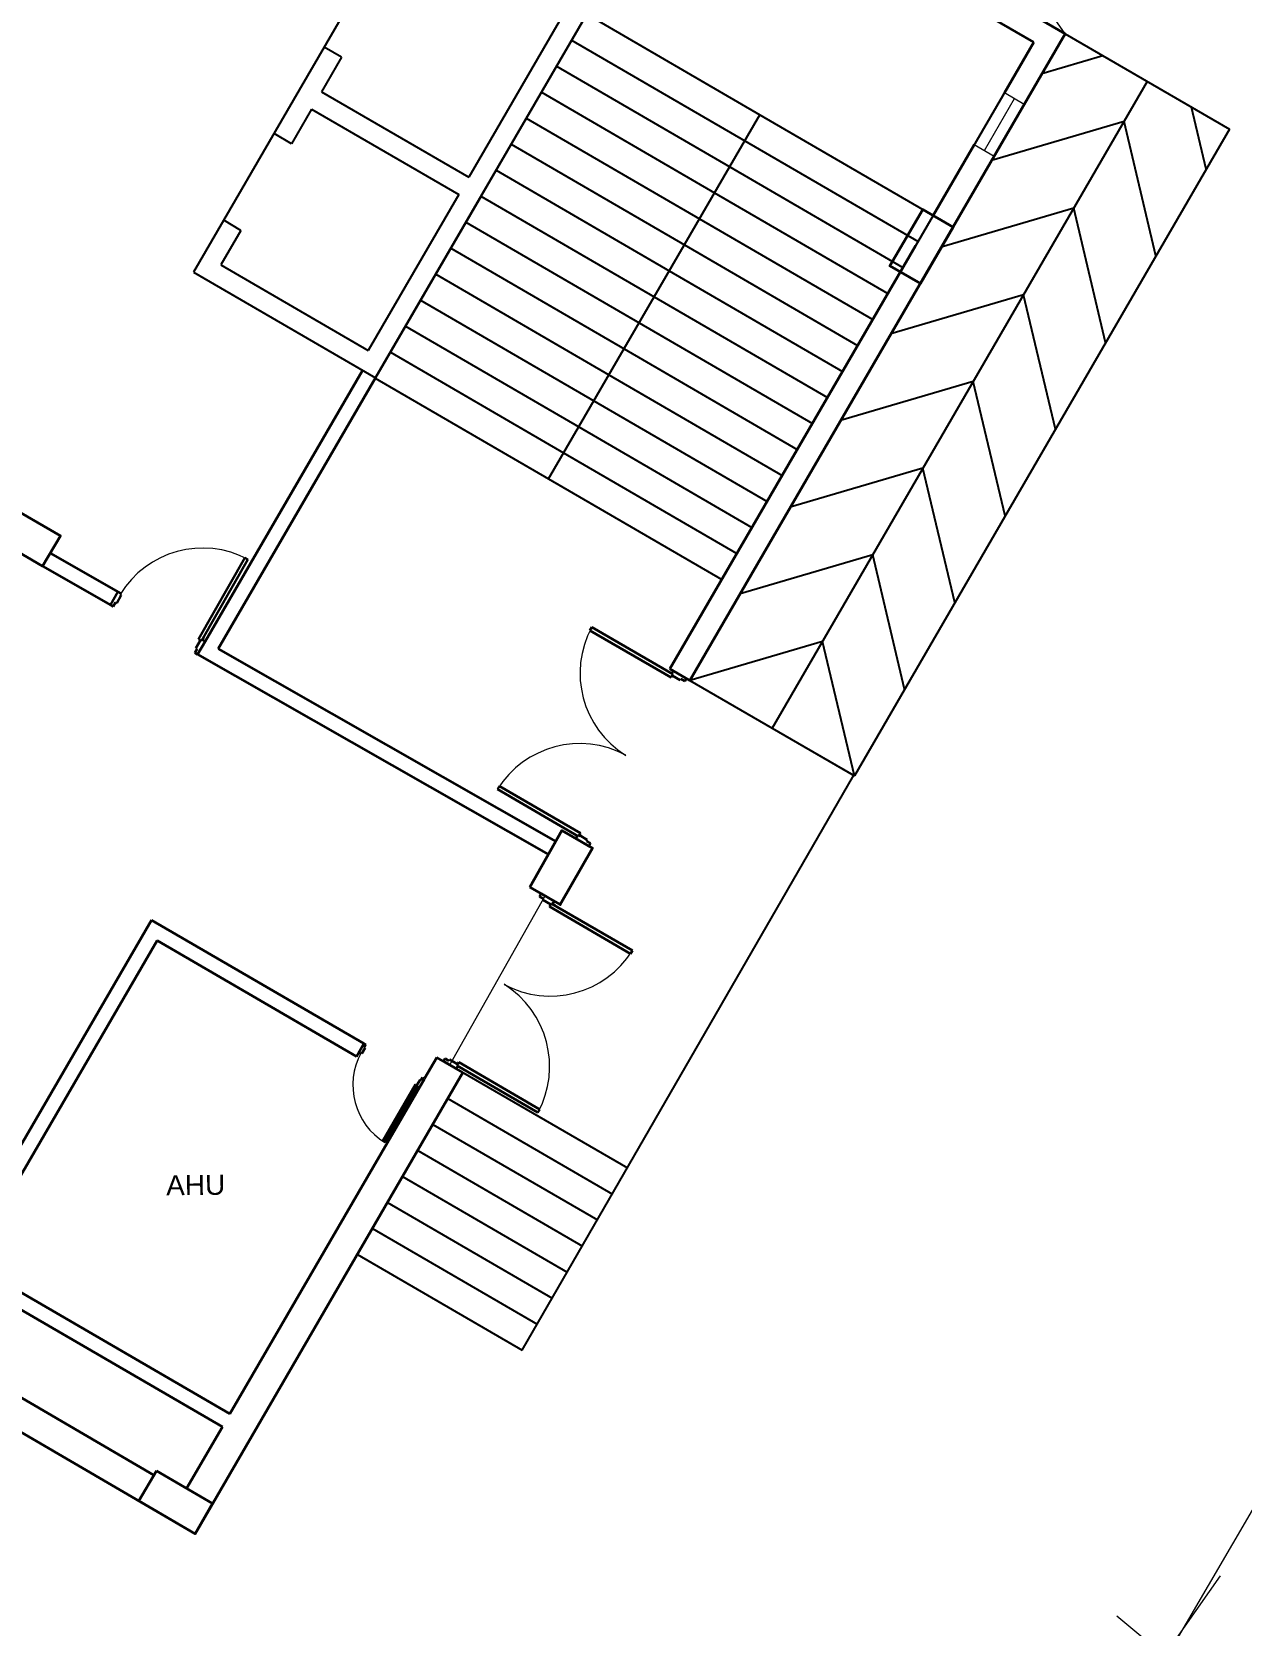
# Model space of a CAD drawing. Header units: millimetres. Extents: x 3079 to 579737, y 1565 to 1161826.
# Drawn here: x 189621 to 201703, y 1069482 to 1085392 of the extents above; entities that cross this region are included whole.
import ezdxf

# ---------------------------------------------------------------- set-up
doc = ezdxf.new("R2010")
doc.units = ezdxf.units.MM
for name, color, linetype, lineweight in [('1', 7, 'Continuous', 35), ('A_COL', 250, 'Continuous', 40), ('A_ELE1', 250, 'Continuous', 20), ('A_WIN-DOR', 250, 'Continuous', 30), ('IG-Area', 250, 'Continuous', 30), ('TWOWHEELER', 250, 'Continuous', 9), ('WINDOW', 252, 'Continuous', 15)]:
    doc.layers.add(name, color=color, linetype=linetype, lineweight=lineweight)
doc.layers.add('TREES', color=72, linetype='Continuous', lineweight=5, transparency=0.05)
doc.styles.get("Standard").update_dxf_attribs({"font": 'arial.ttf'})

msp = doc.modelspace()

# ---------------------------------------------------------------- linework, layer by layer
for p, q in [((193345, 1086625), (192290, 1084809)), ((195161, 1085570), (193050, 1081937)), ((194106, 1083754), (195161, 1085570)), ((194887, 1085497), (193983, 1083941)), ((192714, 1085141), (192541, 1085241)), ((199934, 1085373), (196189, 1078920)), ((196509, 1079927), (199599, 1085245)), ((199938, 1085371), (201578, 1084420)), ((192714, 1085141), (192513, 1084795)), ((200313, 1085153), (199703, 1084974)), ((192290, 1084809), (191235, 1082993)), ((192513, 1084795), (193983, 1083941)), ((200756, 1084896), (197011, 1078443)), ((192413, 1084622), (192212, 1084276)), ((192413, 1084622), (193883, 1083768)), ((201345, 1084021), (201198, 1084640)), ((194779, 1080932), (196889, 1084564)), ((196889, 1084564), (198619, 1083559)), ((200525, 1084497), (199201, 1084109)), ((200843, 1083156), (200525, 1084497)), ((192212, 1084276), (192039, 1084377)), ((196739, 1084304), (198468, 1083299)), ((201578, 1084420), (197832, 1077967)), ((196588, 1084045), (198317, 1083040)), ((196437, 1083785), (198167, 1082781)), ((193883, 1083768), (192978, 1082212)), ((193051, 1081938), (194106, 1083754)), ((194106, 1083754), (193051, 1081938)), ((200023, 1083633), (198699, 1083245)), ((200341, 1082291), (200023, 1083633)), ((191709, 1083411), (191537, 1083512)), ((196287, 1083526), (198016, 1082521)), ((191709, 1083411), (191509, 1083066)), ((196136, 1083267), (197865, 1082262)), ((191235, 1082993), (193051, 1081938)), ((191509, 1083066), (192978, 1082212)), ((195985, 1083007), (197714, 1082003)), ((195834, 1082748), (197564, 1081743)), ((199521, 1082768), (198197, 1082380)), ((199839, 1081427), (199521, 1082768)), ((195684, 1082488), (197413, 1081484)), ((195533, 1082229), (197262, 1081224)), ((195382, 1081970), (197112, 1080965)), ((199019, 1081903), (197695, 1081515)), ((199338, 1080562), (199019, 1081903)), ((195232, 1081710), (196961, 1080706)), ((195081, 1081451), (196810, 1080446)), ((194930, 1081192), (196659, 1080187)), ((194779, 1080932), (196509, 1079927)), ((198517, 1081038), (197193, 1080650)), ((198836, 1079697), (198517, 1081038)), ((198015, 1080173), (196691, 1079785)), ((198334, 1078832), (198015, 1080173)), ((197513, 1079308), (196189, 1078920)), ((197832, 1077967), (197513, 1079308)), ((196189, 1078920), (197833, 1077966)), ((196189, 1078920), (197828, 1077973)), ((194515, 1072237), (197828, 1077973)), ((193924, 1075006), (195568, 1074054)), ((193774, 1074747), (195418, 1073794)), ((193623, 1074487), (195267, 1073535)), ((193473, 1074228), (195117, 1073275)), ((193322, 1073968), (194966, 1073015)), ((193172, 1073709), (194816, 1072756)), ((193022, 1073449), (194665, 1072496)), ((192871, 1073190), (194515, 1072237))]:
    msp.add_line(p, q)
at = {"ltscale": 0.25}
for p, q in [((193050, 1081937), (195160, 1085568)), ((195160, 1085568), (196889, 1084564)), ((195009, 1085309), (196739, 1084304)), ((194859, 1085050), (196588, 1084045)), ((194708, 1084790), (196437, 1083785)), ((194557, 1084531), (196287, 1083526)), ((194407, 1084271), (196136, 1083267)), ((194256, 1084012), (195985, 1083007)), ((194105, 1083753), (195834, 1082748)), ((193954, 1083493), (195684, 1082488)), ((193804, 1083234), (195533, 1082229)), ((193653, 1082974), (195382, 1081970)), ((193502, 1082715), (195232, 1081710)), ((193352, 1082456), (195081, 1081451)), ((193201, 1082196), (194930, 1081192)), ((193050, 1081937), (194779, 1080932))]:
    msp.add_line(p, q, dxfattribs=at)
at = {"layer": '1'}
for p, q in [((199938, 1085371), (196083, 1087613)), ((199623, 1085288), (196166, 1087299)), ((198818, 1083445), (199938, 1085371)), ((199330, 1084783), (199623, 1085288)), ((198620, 1083560), (199029, 1084264)), ((198565, 1083592), (198565, 1083592)), ((196189, 1078920), (198818, 1083445)), ((195991, 1079035), (198444, 1083258)), ((170517, 1082495), (191250, 1070403)), ((192921, 1082013), (191350, 1079309)), ((193051, 1081938), (191480, 1079235)), ((189804, 1080190), (190509, 1079788)), ((189729, 1080060), (190434, 1079658)), ((191248, 1079194), (194778, 1077183)), ((191322, 1079325), (191350, 1079309)), ((191480, 1079235), (194852, 1077313)), ((195991, 1079035), (196189, 1078920)), ((195503, 1078196), (195506, 1078201)), ((188874, 1073184), (190817, 1076528)), ((190817, 1076528), (192936, 1075297)), ((189003, 1073108), (190872, 1076323)), ((190872, 1076323), (192861, 1075167)), ((192861, 1075167), (192936, 1075297)), ((193542, 1074946), (193665, 1075157)), ((193924, 1075006), (193665, 1075157)), ((191250, 1070403), (193924, 1075006)), ((191598, 1071600), (193542, 1074945)), ((188928, 1072979), (191523, 1071471)), ((189003, 1073108), (191598, 1071600)), ((188549, 1072326), (190839, 1070990)), ((191166, 1070857), (191523, 1071471)), ((191400, 1070663), (191401, 1070663)), ((190990, 1070554), (190990, 1070555))]:
    msp.add_line(p, q, dxfattribs=at)
at = {"layer": 'A_COL'}
for points in [[(198491, 1082881), (198188, 1083057), (198515, 1083619), (198818, 1083443)], [(189344, 1080689), (189168, 1080387), (189729, 1080060), (189906, 1080362)], [(194592, 1076856), (194896, 1076683), (195218, 1077247), (194913, 1077421)], [(190864, 1071033), (190688, 1070731), (191250, 1070403), (191426, 1070706)]]:
    msp.add_lwpolyline(points, close=True, dxfattribs=at)
at = {"layer": 'A_ELE1'}
for q in [(197137, 1089426), (196083, 1087613)]:
    msp.add_line((199938, 1085371), q, dxfattribs=at)
at = {"layer": 'A_ELE1', "transparency": 33554687}
for centre, radius, start, end in [((191327, 1079274), 966, 62.0665, 148.5823), ((196060, 1078992), 966, 151.5844, 238.1002), ((195090, 1077323), 966, 61.5846, 148.1004), ((195090, 1077323), 966, 61.58456611174477, 61.58460448037811), ((194797, 1076735), 966, 241.4903, 328.006), ((193824, 1075068), 966, 58.0058, 58.0059), ((193824, 1075068), 966, 331.4901, 58.0058), ((193502, 1074881), 676, 151.5846, 238.1004)]:
    msp.add_arc(centre, radius, start, end, dxfattribs=at)
at = {"layer": 'A_WIN-DOR', "transparency": 33554687}
for p, q in [((191284, 1079332), (191747, 1080144)), ((191316, 1079314), (191779, 1080127)), ((190481, 1079804), (190407, 1079674)), ((190434, 1079658), (190457, 1079698)), ((190457, 1079698), (190469, 1079691)), ((190469, 1079691), (190514, 1079770)), ((190509, 1079788), (190481, 1079804)), ((190502, 1079777), (190509, 1079788)), ((191322, 1079325), (191338, 1079353)), ((196002, 1078950), (195193, 1079419)), ((196020, 1078981), (195211, 1079451)), ((191248, 1079194), (191270, 1079234)), ((191276, 1079179), (191248, 1079194)), ((191258, 1079241), (191304, 1079320)), ((191270, 1079234), (191258, 1079241)), ((191350, 1079309), (191276, 1079179)), ((191322, 1079325), (191350, 1079309)), ((196009, 1078988), (196025, 1079015)), ((196025, 1079015), (196155, 1078940)), ((196009, 1078988), (195981, 1079004)), ((196092, 1078923), (196013, 1078969)), ((196099, 1078935), (196092, 1078923)), ((196139, 1078912), (196099, 1078935)), ((196155, 1078940), (196139, 1078912)), ((195550, 1078172), (195550, 1078172)), ((195550, 1078172), (195550, 1078172)), ((195080, 1077363), (194270, 1077833)), ((195098, 1077394), (194289, 1077864)), ((195069, 1077369), (195040, 1077386)), ((195069, 1077369), (195053, 1077341)), ((195053, 1077341), (195182, 1077266)), ((195166, 1077329), (195087, 1077375)), ((195159, 1077317), (195166, 1077329)), ((195198, 1077294), (195159, 1077317)), ((195182, 1077266), (195198, 1077294)), ((194705, 1076792), (194689, 1076764)), ((194835, 1076716), (194705, 1076792)), ((194689, 1076764), (194728, 1076741)), ((194728, 1076741), (194722, 1076729)), ((194722, 1076729), (194801, 1076683)), ((194789, 1076664), (195597, 1076192)), ((194807, 1076695), (195616, 1076224)), ((194819, 1076689), (194835, 1076716)), ((194819, 1076689), (194847, 1076672)), ((194336, 1075887), (194336, 1075887)), ((194336, 1075887), (194336, 1075887)), ((192903, 1075195), (192884, 1075206)), ((192908, 1075203), (192903, 1075195)), ((192948, 1075253), (192916, 1075198)), ((192956, 1075286), (192940, 1075258)), ((192940, 1075258), (192948, 1075253)), ((193730, 1075120), (193746, 1075147)), ((193859, 1075044), (193730, 1075120)), ((193746, 1075147), (193785, 1075124)), ((193785, 1075124), (193792, 1075136)), ((193792, 1075136), (193871, 1075090)), ((193875, 1075072), (193859, 1075044)), ((193864, 1075078), (194673, 1074607)), ((193875, 1075072), (193904, 1075055)), ((193883, 1075110), (194691, 1074639)), ((193452, 1074887), (193123, 1074320)), ((193474, 1074874), (193145, 1074307)), ((193498, 1074934), (193466, 1074879)), ((193489, 1074855), (193542, 1074945)), ((193506, 1074929), (193498, 1074934)), ((193522, 1074957), (193506, 1074929)), ((193470, 1074866), (193458, 1074846)), ((193470, 1074866), (193489, 1074855))]:
    msp.add_line(p, q, dxfattribs=at)
at = {"layer": 'A_WIN-DOR'}
for p, q in [((191779, 1080127), (191747, 1080144)), ((190407, 1079674), (190434, 1079658)), ((195211, 1079451), (195193, 1079419)), ((194270, 1077833), (194289, 1077864)), ((195616, 1076224), (195597, 1076192)), ((192884, 1075206), (192936, 1075297)), ((192936, 1075297), (192956, 1075286)), ((193522, 1074957), (193542, 1074945)), ((194673, 1074607), (194691, 1074639))]:
    msp.add_line(p, q, dxfattribs=at)
at = {"layer": 'A_WIN-DOR', "transparency": 33554687}
for points in [[(190502, 1079777), (190514, 1079770)], [(191316, 1079314), (191284, 1079332)], [(196020, 1078981), (196002, 1078950)], [(195550, 1078172), (195550, 1078172)], [(195080, 1077363), (195098, 1077394)], [(194807, 1076695), (194789, 1076664)], [(194336, 1075887), (194336, 1075887)], [(192908, 1075203), (192916, 1075198)], [(193864, 1075078), (193883, 1075110)], [(193474, 1074874), (193452, 1074887)]]:
    msp.add_lwpolyline(points, dxfattribs=at)
at = {"layer": 'TREES'}
for p, q in [((201484, 1069985), (200099, 1068009)), ((200451, 1069586), (202241, 1068096))]:
    msp.add_line(p, q, dxfattribs=at)
at = {"layer": 'TWOWHEELER'}
msp.add_line((195230, 1059364), (207264, 1079998), dxfattribs=at)
at = {"layer": 'WINDOW'}
for p, q in [((199529, 1084667), (199330, 1084783)), ((199429, 1084725), (199128, 1084206)), ((199227, 1084149), (199029, 1084264)), ((193794, 1075082), (194744, 1076769)), ((193665, 1075157), (193924, 1075006))]:
    msp.add_line(p, q, dxfattribs=at)

# ---------------------------------------------------------------- texts
at = {"layer": 'IG-Area', "insert": (190961, 1073981), "char_height": 200, "attachment_point": 1, "rotation": 0.5918}
msp.add_mtext_dynamic_manual_height_columns('AHU', width=38356.19, gutter_width=12.5, heights=[0], dxfattribs=at)

doc.saveas('drawing.dxf')
